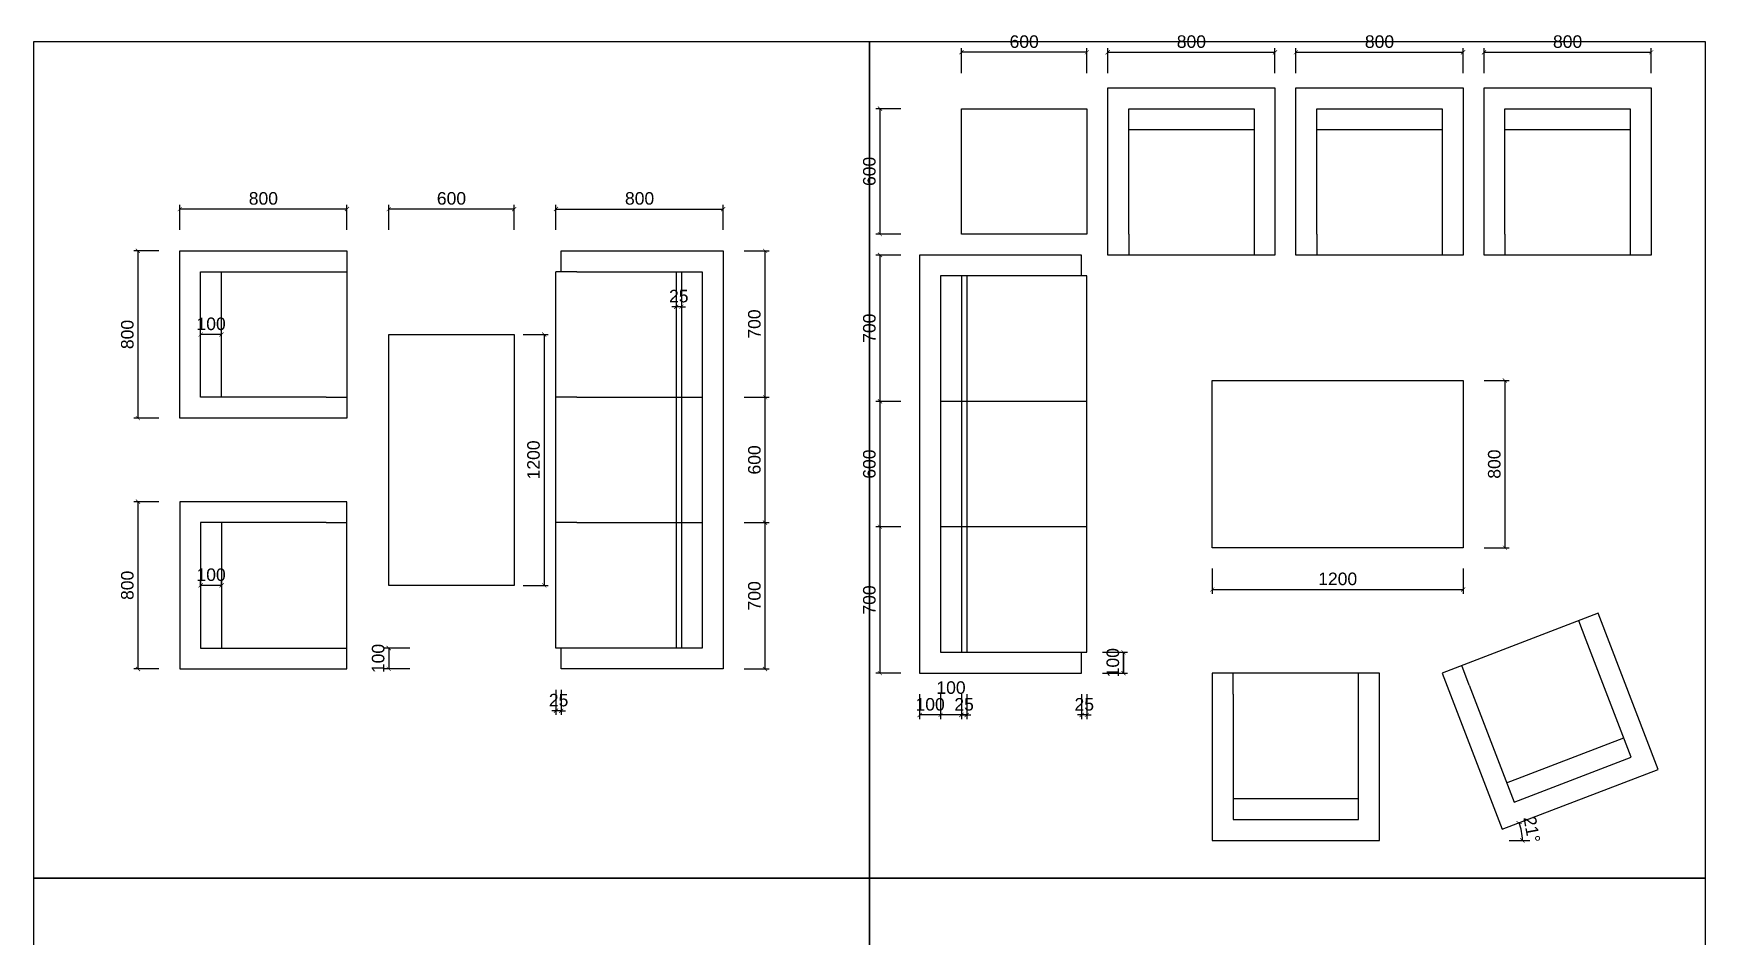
# Model space of a CAD drawing. Header units: millimetres. Extents: x 12770 to 20770, y 8480 to 17120.
# Drawn here: x 12770 to 20770, y 12800 to 17120 of the extents above; entities that cross this region are included whole.
import ezdxf

# ---------------------------------------------------------------- set-up
doc = ezdxf.new("R2010")
doc.units = ezdxf.units.MM
doc.styles.add('Annotative', font='arial.ttf')
doc.dimstyles.new('kkk', dxfattribs={"dimtxt": 60, "dimasz": 20, "dimexe": 20, "dimexo": 20, "dimgap": 20, "dimtad": 1, "dimdec": 0, "dimtxsty": 'Annotative', "dimblk": 'ARCHTICK', "dimcen": 2.5, "dimclrd": 1, "dimclre": 1, "dimadec": 0, "dimazin": 0, "dimtfac": 1, "dimtdec": 0, "dimtmove": 0, "dimatfit": 3, "dimldrblk": 'ARCHTICK', "dimfxl": 100, "dimfxlon": 1, "dimarcsym": 0})

# ---------------------------------------------------------------- blocks, each defined once
blk = doc.blocks.new('_ArchTick')
at = {"color": 0, "linetype": 'ByBlock', "const_width": 0.15}
blk.add_lwpolyline([(-0.5, -0.5), (0.5, 0.5)], dxfattribs=at)
blk = doc.blocks.new('*D93')
at = {"color": 1, "lineweight": -2, "transparency": 16777216}
for p, q in [((15113.4, 15680), (15233.4, 15680)), ((15213.4, 15680), (15213.4, 14480)), ((15113.4, 14480), (15233.4, 14480))]:
    blk.add_line(p, q, dxfattribs=at)
at = {"layer": 'Defpoints', "color": 0, "transparency": 16777216}
for p in [(15070, 15680), (15070, 14480), (15213.4, 14480)]:
    blk.add_point(p, dxfattribs=at)
at = {"color": 1, "lineweight": -2, "transparency": 16777216, "xscale": 20, "yscale": 20, "zscale": 20}
for p, rotation in [((15213.4, 15680), 90), ((15213.4, 14480), 270)]:
    blk.add_blockref('_ArchTick', p, dxfattribs=dict(at, rotation=rotation))
at = {"color": 0, "transparency": 16777216, "insert": (15162.7, 15080), "char_height": 60, "attachment_point": 5, "rotation": 90, "style": 'Annotative'}
blk.add_mtext('1200', dxfattribs=at)
blk = doc.blocks.new('*D94')
at = {"color": 1, "lineweight": -2, "transparency": 16777216}
for p, q in [((13370, 16080), (13250, 16080)), ((13270, 16080), (13270, 15280)), ((13370, 15280), (13250, 15280))]:
    blk.add_line(p, q, dxfattribs=at)
at = {"layer": 'Defpoints', "color": 0, "transparency": 16777216}
for p in [(13470, 16080), (13270, 15280), (13470, 15280)]:
    blk.add_point(p, dxfattribs=at)
at = {"color": 1, "lineweight": -2, "transparency": 16777216, "xscale": 20, "yscale": 20, "zscale": 20}
for p, rotation in [((13270, 16080), 90), ((13270, 15280), 270)]:
    blk.add_blockref('_ArchTick', p, dxfattribs=dict(at, rotation=rotation))
at = {"color": 0, "transparency": 16777216, "insert": (13219.4, 15680), "char_height": 60, "attachment_point": 5, "rotation": 90, "style": 'Annotative'}
blk.add_mtext('800', dxfattribs=at)
blk = doc.blocks.new('*D95')
at = {"color": 1, "lineweight": -2, "transparency": 16777216}
for p, q in [((13370, 14880), (13250, 14880)), ((13270, 14880), (13270, 14080)), ((13370, 14080), (13250, 14080))]:
    blk.add_line(p, q, dxfattribs=at)
at = {"layer": 'Defpoints', "color": 0, "transparency": 16777216}
for p in [(13470, 14880), (13270, 14080), (13470, 14080)]:
    blk.add_point(p, dxfattribs=at)
at = {"color": 1, "lineweight": -2, "transparency": 16777216, "xscale": 20, "yscale": 20, "zscale": 20}
for p, rotation in [((13270, 14880), 90), ((13270, 14080), 270)]:
    blk.add_blockref('_ArchTick', p, dxfattribs=dict(at, rotation=rotation))
at = {"color": 0, "transparency": 16777216, "insert": (13219.4, 14480), "char_height": 60, "attachment_point": 5, "rotation": 90, "style": 'Annotative'}
blk.add_mtext('800', dxfattribs=at)
blk = doc.blocks.new('*D96')
at = {"color": 1, "lineweight": -2, "transparency": 16777216}
for p, q in [((13570, 14480), (13570, 14500)), ((13670, 14480), (13570, 14480)), ((13670, 14480), (13670, 14500))]:
    blk.add_line(p, q, dxfattribs=at)
at = {"layer": 'Defpoints', "color": 0, "transparency": 16777216}
for p in [(13570, 14480), (13570, 14480), (13670, 14480)]:
    blk.add_point(p, dxfattribs=at)
at = {"color": 1, "lineweight": -2, "transparency": 16777216, "xscale": 20, "yscale": 20, "zscale": 20, "rotation": 180}
blk.add_blockref('_ArchTick', (13570, 14480), dxfattribs=at)
at = {"color": 1, "lineweight": -2, "transparency": 16777216, "xscale": 20, "yscale": 20, "zscale": 20}
blk.add_blockref('_ArchTick', (13670, 14480), dxfattribs=at)
at = {"color": 0, "transparency": 16777216, "insert": (13620, 14530.6), "char_height": 60, "attachment_point": 5, "style": 'Annotative'}
blk.add_mtext('100', dxfattribs=at)
blk = doc.blocks.new('*D97')
at = {"color": 1, "lineweight": -2, "transparency": 16777216}
for p, q in [((13570, 15680), (13570, 15700)), ((13670, 15680), (13570, 15680)), ((13670, 15680), (13670, 15700))]:
    blk.add_line(p, q, dxfattribs=at)
at = {"layer": 'Defpoints', "color": 0, "transparency": 16777216}
for p in [(13570, 15680), (13570, 15680), (13670, 15680)]:
    blk.add_point(p, dxfattribs=at)
at = {"color": 1, "lineweight": -2, "transparency": 16777216, "xscale": 20, "yscale": 20, "zscale": 20, "rotation": 180}
blk.add_blockref('_ArchTick', (13570, 15680), dxfattribs=at)
at = {"color": 1, "lineweight": -2, "transparency": 16777216, "xscale": 20, "yscale": 20, "zscale": 20}
blk.add_blockref('_ArchTick', (13670, 15680), dxfattribs=at)
at = {"color": 0, "transparency": 16777216, "insert": (13620, 15730.6), "char_height": 60, "attachment_point": 5, "style": 'Annotative'}
blk.add_mtext('100', dxfattribs=at)
blk = doc.blocks.new('*D98')
at = {"color": 1, "lineweight": -2, "transparency": 16777216}
for p, q in [((14570, 14180), (14450, 14180)), ((14470, 14180), (14470, 14080)), ((14570, 14080), (14450, 14080))]:
    blk.add_line(p, q, dxfattribs=at)
at = {"layer": 'Defpoints', "color": 0, "transparency": 16777216}
for p in [(15295, 14180), (14470, 14080), (15295, 14080)]:
    blk.add_point(p, dxfattribs=at)
at = {"color": 1, "lineweight": -2, "transparency": 16777216, "xscale": 20, "yscale": 20, "zscale": 20}
for p, rotation in [((14470, 14180), 90), ((14470, 14080), 270)]:
    blk.add_blockref('_ArchTick', p, dxfattribs=dict(at, rotation=rotation))
at = {"color": 0, "transparency": 16777216, "insert": (14419.4, 14130), "char_height": 60, "attachment_point": 5, "rotation": 90, "style": 'Annotative'}
blk.add_mtext('100', dxfattribs=at)
blk = doc.blocks.new('*D100')
at = {"color": 1, "lineweight": -2, "transparency": 16777216}
for p, q in [((13470, 16180), (13470, 16300)), ((14270, 16280), (13470, 16280)), ((14270, 16180), (14270, 16300))]:
    blk.add_line(p, q, dxfattribs=at)
at = {"layer": 'Defpoints', "color": 0, "transparency": 16777216}
for p in [(13470, 16280), (13470, 16080), (14270, 16080)]:
    blk.add_point(p, dxfattribs=at)
at = {"color": 1, "lineweight": -2, "transparency": 16777216, "xscale": 20, "yscale": 20, "zscale": 20, "rotation": 180}
blk.add_blockref('_ArchTick', (13470, 16280), dxfattribs=at)
at = {"color": 1, "lineweight": -2, "transparency": 16777216, "xscale": 20, "yscale": 20, "zscale": 20}
blk.add_blockref('_ArchTick', (14270, 16280), dxfattribs=at)
at = {"color": 0, "transparency": 16777216, "insert": (13870, 16330.6), "char_height": 60, "attachment_point": 5, "style": 'Annotative'}
blk.add_mtext('800', dxfattribs=at)
blk = doc.blocks.new('*D101')
at = {"color": 1, "lineweight": -2, "transparency": 16777216}
for p, q in [((14470, 16180), (14470, 16300)), ((15070, 16280), (14470, 16280)), ((15070, 16180), (15070, 16300))]:
    blk.add_line(p, q, dxfattribs=at)
at = {"layer": 'Defpoints', "color": 0, "transparency": 16777216}
for p in [(14470, 16280), (14470, 15680), (15070, 15680)]:
    blk.add_point(p, dxfattribs=at)
at = {"color": 1, "lineweight": -2, "transparency": 16777216, "xscale": 20, "yscale": 20, "zscale": 20, "rotation": 180}
blk.add_blockref('_ArchTick', (14470, 16280), dxfattribs=at)
at = {"color": 1, "lineweight": -2, "transparency": 16777216, "xscale": 20, "yscale": 20, "zscale": 20}
blk.add_blockref('_ArchTick', (15070, 16280), dxfattribs=at)
at = {"color": 0, "transparency": 16777216, "insert": (14770, 16330.6), "char_height": 60, "attachment_point": 5, "style": 'Annotative'}
blk.add_mtext('600', dxfattribs=at)
blk = doc.blocks.new('*D102')
at = {"color": 1, "lineweight": -2, "transparency": 16777216}
for p, q in [((15270, 16180), (15270, 16300)), ((15270, 16280), (16070, 16280)), ((16070, 16180), (16070, 16300))]:
    blk.add_line(p, q, dxfattribs=at)
at = {"layer": 'Defpoints', "color": 0, "transparency": 16777216}
for p in [(16070, 16280), (15270, 15980), (16070, 15980)]:
    blk.add_point(p, dxfattribs=at)
at = {"color": 1, "lineweight": -2, "transparency": 16777216, "xscale": 20, "yscale": 20, "zscale": 20, "rotation": 180}
blk.add_blockref('_ArchTick', (15270, 16280), dxfattribs=at)
at = {"color": 1, "lineweight": -2, "transparency": 16777216, "xscale": 20, "yscale": 20, "zscale": 20}
blk.add_blockref('_ArchTick', (16070, 16280), dxfattribs=at)
at = {"color": 0, "transparency": 16777216, "insert": (15670, 16330.6), "char_height": 60, "attachment_point": 5, "style": 'Annotative'}
blk.add_mtext('800', dxfattribs=at)
blk = doc.blocks.new('*D103')
at = {"color": 1, "lineweight": -2, "transparency": 16777216}
for p, q in [((16170, 16080), (16290, 16080)), ((16270, 16080), (16270, 15380)), ((16170, 15380), (16290, 15380))]:
    blk.add_line(p, q, dxfattribs=at)
at = {"layer": 'Defpoints', "color": 0, "transparency": 16777216}
for p in [(15780, 16080), (15780, 15380), (16270, 15380)]:
    blk.add_point(p, dxfattribs=at)
at = {"color": 1, "lineweight": -2, "transparency": 16777216, "xscale": 20, "yscale": 20, "zscale": 20}
for p, rotation in [((16270, 16080), 90), ((16270, 15380), 270)]:
    blk.add_blockref('_ArchTick', p, dxfattribs=dict(at, rotation=rotation))
at = {"color": 0, "transparency": 16777216, "insert": (16219.4, 15730), "char_height": 60, "attachment_point": 5, "rotation": 90, "style": 'Annotative'}
blk.add_mtext('700', dxfattribs=at)
blk = doc.blocks.new('*D104')
at = {"color": 1, "lineweight": -2, "transparency": 16777216}
for p, q in [((16170, 15380), (16290, 15380)), ((16270, 15380), (16270, 14780)), ((16170, 14780), (16290, 14780))]:
    blk.add_line(p, q, dxfattribs=at)
at = {"layer": 'Defpoints', "color": 0, "transparency": 16777216}
for p in [(15670, 15380), (15670, 14780), (16270, 14780)]:
    blk.add_point(p, dxfattribs=at)
at = {"color": 1, "lineweight": -2, "transparency": 16777216, "xscale": 20, "yscale": 20, "zscale": 20}
for p, rotation in [((16270, 15380), 90), ((16270, 14780), 270)]:
    blk.add_blockref('_ArchTick', p, dxfattribs=dict(at, rotation=rotation))
at = {"color": 0, "transparency": 16777216, "insert": (16219.4, 15080), "char_height": 60, "attachment_point": 5, "rotation": 90, "style": 'Annotative'}
blk.add_mtext('600', dxfattribs=at)
blk = doc.blocks.new('*D105')
at = {"color": 1, "lineweight": -2, "transparency": 16777216}
for p, q in [((16170, 14780), (16290, 14780)), ((16270, 14780), (16270, 14080)), ((16170, 14080), (16290, 14080))]:
    blk.add_line(p, q, dxfattribs=at)
at = {"layer": 'Defpoints', "color": 0, "transparency": 16777216}
for p in [(15670, 14780), (15682.5, 14080), (16270, 14080)]:
    blk.add_point(p, dxfattribs=at)
at = {"color": 1, "lineweight": -2, "transparency": 16777216, "xscale": 20, "yscale": 20, "zscale": 20}
for p, rotation in [((16270, 14780), 90), ((16270, 14080), 270)]:
    blk.add_blockref('_ArchTick', p, dxfattribs=dict(at, rotation=rotation))
at = {"color": 0, "transparency": 16777216, "insert": (16219.4, 14430), "char_height": 60, "attachment_point": 5, "rotation": 90, "style": 'Annotative'}
blk.add_mtext('700', dxfattribs=at)
blk = doc.blocks.new('*D106')
at = {"color": 1, "lineweight": -2, "transparency": 16777216}
for p, q in [((15270, 13980), (15270, 13860)), ((15295, 13980), (15295, 13860)), ((15270, 13880), (15250, 13880)), ((15295, 13880), (15270, 13880)), ((15295, 13880), (15315, 13880))]:
    blk.add_line(p, q, dxfattribs=at)
at = {"layer": 'Defpoints', "color": 0, "transparency": 16777216}
for p in [(15270, 14180), (15295, 14180), (15270, 13880)]:
    blk.add_point(p, dxfattribs=at)
at = {"color": 1, "lineweight": -2, "transparency": 16777216, "xscale": 20, "yscale": 20, "zscale": 20}
blk.add_blockref('_ArchTick', (15270, 13880), dxfattribs=at)
at = {"color": 1, "lineweight": -2, "transparency": 16777216, "xscale": 20, "yscale": 20, "zscale": 20, "rotation": 180}
blk.add_blockref('_ArchTick', (15295, 13880), dxfattribs=at)
at = {"color": 0, "transparency": 16777216, "insert": (15282.5, 13930.6), "char_height": 60, "attachment_point": 5, "style": 'Annotative'}
blk.add_mtext('25', dxfattribs=at)
blk = doc.blocks.new('*D107')
at = {"color": 1, "lineweight": -2, "transparency": 16777216}
for p, q in [((15845, 15912.6), (15845, 15792.6)), ((15870, 15912.6), (15870, 15792.6)), ((15845, 15812.6), (15825, 15812.6)), ((15870, 15812.6), (15845, 15812.6)), ((15870, 15812.6), (15890, 15812.6))]:
    blk.add_line(p, q, dxfattribs=at)
at = {"layer": 'Defpoints', "color": 0, "transparency": 16777216}
for p in [(15845, 15980), (15870, 15980), (15845, 15812.6)]:
    blk.add_point(p, dxfattribs=at)
at = {"color": 1, "lineweight": -2, "transparency": 16777216, "xscale": 20, "yscale": 20, "zscale": 20}
blk.add_blockref('_ArchTick', (15845, 15812.6), dxfattribs=at)
at = {"color": 1, "lineweight": -2, "transparency": 16777216, "xscale": 20, "yscale": 20, "zscale": 20, "rotation": 180}
blk.add_blockref('_ArchTick', (15870, 15812.6), dxfattribs=at)
at = {"color": 0, "transparency": 16777216, "insert": (15857.5, 15863.2), "char_height": 60, "attachment_point": 5, "style": 'Annotative'}
blk.add_mtext('25', dxfattribs=at)
blk = doc.blocks.new('*U138')
blk.add_lwpolyline([(-2000, -2000), (2000, -2000), (2000, 2000), (-2000, 2000)], close=True)
blk = doc.blocks.new('*U139')
at = {"color": 0, "linetype": 'ByBlock', "lineweight": -2, "transparency": 16777216}
for p in [(0, 4000), (4000, 4000), (0, 0), (4000, 0)]:
    blk.add_blockref('*U138', p, dxfattribs=at)
blk = doc.blocks.new('*D140')
at = {"color": 1, "lineweight": -2, "transparency": 16777216}
for p, q in [((17910, 16930), (17910, 17050)), ((18710, 16930), (18710, 17050)), ((17910, 17030), (18710, 17030))]:
    blk.add_line(p, q, dxfattribs=at)
at = {"layer": 'Defpoints', "color": 0, "transparency": 16777216}
for p in [(18710, 17030), (17910, 16860), (18710, 16860)]:
    blk.add_point(p, dxfattribs=at)
at = {"color": 1, "lineweight": -2, "transparency": 16777216, "xscale": 20, "yscale": 20, "zscale": 20, "rotation": 180}
blk.add_blockref('_ArchTick', (17910, 17030), dxfattribs=at)
at = {"color": 1, "lineweight": -2, "transparency": 16777216, "xscale": 20, "yscale": 20, "zscale": 20}
blk.add_blockref('_ArchTick', (18710, 17030), dxfattribs=at)
at = {"color": 0, "transparency": 16777216, "insert": (18310, 17080.6), "char_height": 60, "attachment_point": 5, "style": 'Annotative'}
blk.add_mtext('800', dxfattribs=at)
blk = doc.blocks.new('*D141')
at = {"color": 1, "lineweight": -2, "transparency": 16777216}
for p, q in [((18810, 16930), (18810, 17050)), ((19610, 16930), (19610, 17050)), ((18810, 17030), (19610, 17030))]:
    blk.add_line(p, q, dxfattribs=at)
at = {"layer": 'Defpoints', "color": 0, "transparency": 16777216}
for p in [(19610, 17030), (18810, 16860), (19610, 16860)]:
    blk.add_point(p, dxfattribs=at)
at = {"color": 1, "lineweight": -2, "transparency": 16777216, "xscale": 20, "yscale": 20, "zscale": 20, "rotation": 180}
blk.add_blockref('_ArchTick', (18810, 17030), dxfattribs=at)
at = {"color": 1, "lineweight": -2, "transparency": 16777216, "xscale": 20, "yscale": 20, "zscale": 20}
blk.add_blockref('_ArchTick', (19610, 17030), dxfattribs=at)
at = {"color": 0, "transparency": 16777216, "insert": (19210, 17080.6), "char_height": 60, "attachment_point": 5, "style": 'Annotative'}
blk.add_mtext('800', dxfattribs=at)
blk = doc.blocks.new('*D142')
at = {"color": 1, "lineweight": -2, "transparency": 16777216}
for p, q in [((19710, 16930), (19710, 17050)), ((20510, 16930), (20510, 17050)), ((19710, 17030), (20510, 17030))]:
    blk.add_line(p, q, dxfattribs=at)
at = {"layer": 'Defpoints', "color": 0, "transparency": 16777216}
for p in [(20510, 17030), (19710, 16860), (20510, 16860)]:
    blk.add_point(p, dxfattribs=at)
at = {"color": 1, "lineweight": -2, "transparency": 16777216, "xscale": 20, "yscale": 20, "zscale": 20, "rotation": 180}
blk.add_blockref('_ArchTick', (19710, 17030), dxfattribs=at)
at = {"color": 1, "lineweight": -2, "transparency": 16777216, "xscale": 20, "yscale": 20, "zscale": 20}
blk.add_blockref('_ArchTick', (20510, 17030), dxfattribs=at)
at = {"color": 0, "transparency": 16777216, "insert": (20110, 17080.6), "char_height": 60, "attachment_point": 5, "style": 'Annotative'}
blk.add_mtext('800', dxfattribs=at)
blk = doc.blocks.new('*D143')
at = {"color": 1, "lineweight": -2, "transparency": 16777216}
for p, q in [((17210, 16930), (17210, 17050)), ((17810, 16930), (17810, 17050)), ((17810, 17030), (17210, 17030))]:
    blk.add_line(p, q, dxfattribs=at)
at = {"layer": 'Defpoints', "color": 0, "transparency": 16777216}
for p in [(17210, 17030), (17210, 16760), (17810, 16760)]:
    blk.add_point(p, dxfattribs=at)
at = {"color": 1, "lineweight": -2, "transparency": 16777216, "xscale": 20, "yscale": 20, "zscale": 20, "rotation": 180}
blk.add_blockref('_ArchTick', (17210, 17030), dxfattribs=at)
at = {"color": 1, "lineweight": -2, "transparency": 16777216, "xscale": 20, "yscale": 20, "zscale": 20}
blk.add_blockref('_ArchTick', (17810, 17030), dxfattribs=at)
at = {"color": 0, "transparency": 16777216, "insert": (17510, 17080.6), "char_height": 60, "attachment_point": 5, "style": 'Annotative'}
blk.add_mtext('600', dxfattribs=at)
blk = doc.blocks.new('*D144')
at = {"color": 1, "lineweight": -2, "transparency": 16777216}
for p, q in [((16920, 16760), (16800, 16760)), ((16820, 16760), (16820, 16160)), ((16920, 16160), (16800, 16160))]:
    blk.add_line(p, q, dxfattribs=at)
at = {"layer": 'Defpoints', "color": 0, "transparency": 16777216}
for p in [(17210, 16760), (16820, 16160), (17210, 16160)]:
    blk.add_point(p, dxfattribs=at)
at = {"color": 1, "lineweight": -2, "transparency": 16777216, "xscale": 20, "yscale": 20, "zscale": 20}
for p, rotation in [((16820, 16760), 90), ((16820, 16160), 270)]:
    blk.add_blockref('_ArchTick', p, dxfattribs=dict(at, rotation=rotation))
at = {"color": 0, "transparency": 16777216, "insert": (16769.4, 16460), "char_height": 60, "attachment_point": 5, "rotation": 90, "style": 'Annotative'}
blk.add_mtext('600', dxfattribs=at)
blk = doc.blocks.new('*D145')
at = {"color": 1, "lineweight": -2, "transparency": 16777216}
for p, q in [((16920, 16060), (16800, 16060)), ((16820, 16060), (16820, 15360)), ((16920, 15360), (16800, 15360))]:
    blk.add_line(p, q, dxfattribs=at)
at = {"layer": 'Defpoints', "color": 0, "transparency": 16777216}
for p in [(17540, 16060), (16820, 15360), (17540, 15360)]:
    blk.add_point(p, dxfattribs=at)
at = {"color": 1, "lineweight": -2, "transparency": 16777216, "xscale": 20, "yscale": 20, "zscale": 20}
for p, rotation in [((16820, 16060), 90), ((16820, 15360), 270)]:
    blk.add_blockref('_ArchTick', p, dxfattribs=dict(at, rotation=rotation))
at = {"color": 0, "transparency": 16777216, "insert": (16769.4, 15710), "char_height": 60, "attachment_point": 5, "rotation": 90, "style": 'Annotative'}
blk.add_mtext('700', dxfattribs=at)
blk = doc.blocks.new('*D146')
at = {"color": 1, "lineweight": -2, "transparency": 16777216}
for p, q in [((16920, 15360), (16800, 15360)), ((16820, 15360), (16820, 14760)), ((16920, 14760), (16800, 14760))]:
    blk.add_line(p, q, dxfattribs=at)
at = {"layer": 'Defpoints', "color": 0, "transparency": 16777216}
for p in [(17110, 15360), (16820, 14760), (17110, 14760)]:
    blk.add_point(p, dxfattribs=at)
at = {"color": 1, "lineweight": -2, "transparency": 16777216, "xscale": 20, "yscale": 20, "zscale": 20}
for p, rotation in [((16820, 15360), 90), ((16820, 14760), 270)]:
    blk.add_blockref('_ArchTick', p, dxfattribs=dict(at, rotation=rotation))
at = {"color": 0, "transparency": 16777216, "insert": (16769.4, 15060), "char_height": 60, "attachment_point": 5, "rotation": 90, "style": 'Annotative'}
blk.add_mtext('600', dxfattribs=at)
blk = doc.blocks.new('*D147')
at = {"color": 1, "lineweight": -2, "transparency": 16777216}
for p, q in [((16920, 14760), (16800, 14760)), ((16820, 14760), (16820, 14060)), ((16920, 14060), (16800, 14060))]:
    blk.add_line(p, q, dxfattribs=at)
at = {"layer": 'Defpoints', "color": 0, "transparency": 16777216}
for p in [(17460, 14760), (16820, 14060), (17460, 14060)]:
    blk.add_point(p, dxfattribs=at)
at = {"color": 1, "lineweight": -2, "transparency": 16777216, "xscale": 20, "yscale": 20, "zscale": 20}
for p, rotation in [((16820, 14760), 90), ((16820, 14060), 270)]:
    blk.add_blockref('_ArchTick', p, dxfattribs=dict(at, rotation=rotation))
at = {"color": 0, "transparency": 16777216, "insert": (16769.4, 14410), "char_height": 60, "attachment_point": 5, "rotation": 90, "style": 'Annotative'}
blk.add_mtext('700', dxfattribs=at)
blk = doc.blocks.new('*D148')
at = {"color": 1, "lineweight": -2, "transparency": 16777216}
for p, q in [((18410, 14560), (18410, 14440)), ((19610, 14560), (19610, 14440)), ((18410, 14460), (19610, 14460))]:
    blk.add_line(p, q, dxfattribs=at)
at = {"layer": 'Defpoints', "color": 0, "transparency": 16777216}
for p in [(18410, 14660), (19610, 14660), (19610, 14460)]:
    blk.add_point(p, dxfattribs=at)
at = {"color": 1, "lineweight": -2, "transparency": 16777216, "xscale": 20, "yscale": 20, "zscale": 20, "rotation": 180}
blk.add_blockref('_ArchTick', (18410, 14460), dxfattribs=at)
at = {"color": 1, "lineweight": -2, "transparency": 16777216, "xscale": 20, "yscale": 20, "zscale": 20}
blk.add_blockref('_ArchTick', (19610, 14460), dxfattribs=at)
at = {"color": 0, "transparency": 16777216, "insert": (19010, 14510.6), "char_height": 60, "attachment_point": 5, "style": 'Annotative'}
blk.add_mtext('1200', dxfattribs=at)
blk = doc.blocks.new('*D149')
at = {"color": 1, "lineweight": -2, "transparency": 16777216}
for p, q in [((19710, 15460), (19830, 15460)), ((19810, 15460), (19810, 14660)), ((19710, 14660), (19830, 14660))]:
    blk.add_line(p, q, dxfattribs=at)
at = {"layer": 'Defpoints', "color": 0, "transparency": 16777216}
for p in [(19610, 15460), (19610, 14660), (19810, 14660)]:
    blk.add_point(p, dxfattribs=at)
at = {"color": 1, "lineweight": -2, "transparency": 16777216, "xscale": 20, "yscale": 20, "zscale": 20}
for p, rotation in [((19810, 15460), 90), ((19810, 14660), 270)]:
    blk.add_blockref('_ArchTick', p, dxfattribs=dict(at, rotation=rotation))
at = {"color": 0, "transparency": 16777216, "insert": (19759.4, 15060), "char_height": 60, "attachment_point": 5, "rotation": 90, "style": 'Annotative'}
blk.add_mtext('800', dxfattribs=at)
blk = doc.blocks.new('*D150')
at = {"color": 1, "lineweight": -2, "transparency": 16777216}
for p, q in [((17010, 13960), (17010, 13840)), ((17110, 13960), (17110, 13840)), ((17110, 13860), (17010, 13860))]:
    blk.add_line(p, q, dxfattribs=at)
at = {"layer": 'Defpoints', "color": 0, "transparency": 16777216}
for p in [(17010, 14160), (17110, 14160), (17010, 13860)]:
    blk.add_point(p, dxfattribs=at)
at = {"color": 1, "lineweight": -2, "transparency": 16777216, "xscale": 20, "yscale": 20, "zscale": 20, "rotation": 180}
blk.add_blockref('_ArchTick', (17010, 13860), dxfattribs=at)
at = {"color": 1, "lineweight": -2, "transparency": 16777216, "xscale": 20, "yscale": 20, "zscale": 20}
blk.add_blockref('_ArchTick', (17110, 13860), dxfattribs=at)
at = {"color": 0, "transparency": 16777216, "insert": (17060, 13910.6), "char_height": 60, "attachment_point": 5, "style": 'Annotative'}
blk.add_mtext('100', dxfattribs=at)
blk = doc.blocks.new('*D151')
at = {"color": 1, "lineweight": -2, "transparency": 16777216}
for p, q in [((17110, 13960), (17110, 13840)), ((17210, 13960), (17210, 13840)), ((17110, 13860), (17090, 13860)), ((17210, 13860), (17110, 13860)), ((17210, 13860), (17230, 13860))]:
    blk.add_line(p, q, dxfattribs=at)
at = {"layer": 'Defpoints', "color": 0, "transparency": 16777216}
for p in [(17110, 14160), (17210, 14160), (17110, 13860)]:
    blk.add_point(p, dxfattribs=at)
at = {"color": 1, "lineweight": -2, "transparency": 16777216, "xscale": 20, "yscale": 20, "zscale": 20}
blk.add_blockref('_ArchTick', (17110, 13860), dxfattribs=at)
at = {"color": 1, "lineweight": -2, "transparency": 16777216, "xscale": 20, "yscale": 20, "zscale": 20, "rotation": 180}
blk.add_blockref('_ArchTick', (17210, 13860), dxfattribs=at)
at = {"color": 0, "transparency": 16777216, "insert": (17160, 13990.6), "char_height": 60, "attachment_point": 5, "style": 'Annotative'}
blk.add_mtext('100', dxfattribs=at)
blk = doc.blocks.new('*D152')
at = {"color": 1, "lineweight": -2, "transparency": 16777216}
for p, q in [((17210, 13960), (17210, 13840)), ((17235, 13960), (17235, 13840)), ((17210, 13860), (17190, 13860)), ((17235, 13860), (17210, 13860)), ((17235, 13860), (17255, 13860))]:
    blk.add_line(p, q, dxfattribs=at)
at = {"layer": 'Defpoints', "color": 0, "transparency": 16777216}
for p in [(17210, 14160), (17235, 14160), (17210, 13860)]:
    blk.add_point(p, dxfattribs=at)
at = {"color": 1, "lineweight": -2, "transparency": 16777216, "xscale": 20, "yscale": 20, "zscale": 20}
blk.add_blockref('_ArchTick', (17210, 13860), dxfattribs=at)
at = {"color": 1, "lineweight": -2, "transparency": 16777216, "xscale": 20, "yscale": 20, "zscale": 20, "rotation": 180}
blk.add_blockref('_ArchTick', (17235, 13860), dxfattribs=at)
at = {"color": 0, "transparency": 16777216, "insert": (17222.5, 13910.6), "char_height": 60, "attachment_point": 5, "style": 'Annotative'}
blk.add_mtext('25', dxfattribs=at)
blk = doc.blocks.new('*D153')
at = {"color": 1, "lineweight": -2, "transparency": 16777216}
for p, q in [((17785, 13960), (17785, 13840)), ((17810, 13960), (17810, 13840)), ((17785, 13860), (17765, 13860)), ((17810, 13860), (17785, 13860)), ((17810, 13860), (17830, 13860))]:
    blk.add_line(p, q, dxfattribs=at)
at = {"layer": 'Defpoints', "color": 0, "transparency": 16777216}
for p in [(17785, 14160), (17810, 14160), (17785, 13860)]:
    blk.add_point(p, dxfattribs=at)
at = {"color": 1, "lineweight": -2, "transparency": 16777216, "xscale": 20, "yscale": 20, "zscale": 20}
blk.add_blockref('_ArchTick', (17785, 13860), dxfattribs=at)
at = {"color": 1, "lineweight": -2, "transparency": 16777216, "xscale": 20, "yscale": 20, "zscale": 20, "rotation": 180}
blk.add_blockref('_ArchTick', (17810, 13860), dxfattribs=at)
at = {"color": 0, "transparency": 16777216, "insert": (17797.5, 13910.6), "char_height": 60, "attachment_point": 5, "style": 'Annotative'}
blk.add_mtext('25', dxfattribs=at)
blk = doc.blocks.new('*D154')
at = {"color": 1, "lineweight": -2, "transparency": 16777216}
for p, q in [((17885, 14160), (18005, 14160)), ((17985, 14160), (17985, 14060)), ((17885, 14060), (18005, 14060))]:
    blk.add_line(p, q, dxfattribs=at)
at = {"layer": 'Defpoints', "color": 0, "transparency": 16777216}
for p in [(17785, 14160), (17785, 14060), (17985, 14060)]:
    blk.add_point(p, dxfattribs=at)
at = {"color": 1, "lineweight": -2, "transparency": 16777216, "xscale": 20, "yscale": 20, "zscale": 20}
for p, rotation in [((17985, 14160), 90), ((17985, 14060), 270)]:
    blk.add_blockref('_ArchTick', p, dxfattribs=dict(at, rotation=rotation))
at = {"color": 0, "transparency": 16777216, "insert": (17934.4, 14110), "char_height": 60, "attachment_point": 5, "rotation": 90, "style": 'Annotative'}
blk.add_mtext('100', dxfattribs=at)
blk = doc.blocks.new('*D155')
at = {"color": 1, "lineweight": -2, "transparency": 16777216}
blk.add_arc((19658.3, 13260), 235.7, 0, 21, dxfattribs=at)
at = {"layer": 'Defpoints', "color": 0, "transparency": 16777216}
for p in [(20543.6, 13599.8), (19796.7, 13313.1), (19892.2, 13288.7), (19830, 13260), (19930, 13260)]:
    blk.add_point(p, dxfattribs=at)
at = {"color": 1, "lineweight": -2, "transparency": 16777216, "xscale": 20, "yscale": 20, "zscale": 20}
for p, rotation in [((19878.3, 13344.5), 111.0000000000001), ((19893.9, 13260), 270)]:
    blk.add_blockref('_ArchTick', p, dxfattribs=dict(at, rotation=rotation))
at = {"color": 0, "transparency": 16777216, "insert": (19939.3, 13312.1), "char_height": 60, "attachment_point": 5, "rotation": 280.5, "style": 'Annotative'}
blk.add_mtext('21°', dxfattribs=at)

msp = doc.modelspace()

# ---------------------------------------------------------------- linework, layer by layer
for p, q in [((18010, 16760), (18610, 16760)), ((18010, 16160), (18010, 16760)), ((18610, 16760), (18610, 16160)), ((18910, 16760), (19510, 16760)), ((18910, 16160), (18910, 16760)), ((19510, 16760), (19510, 16160)), ((19810, 16760), (20410, 16760)), ((19810, 16160), (19810, 16760)), ((20410, 16760), (20410, 16160)), ((18010, 16660), (18610, 16660)), ((18910, 16660), (19510, 16660)), ((19810, 16660), (20410, 16660)), ((18010, 16160), (18010, 16060)), ((18610, 16160), (18610, 16060)), ((18910, 16160), (18910, 16060)), ((19510, 16160), (19510, 16060)), ((19810, 16160), (19810, 16060)), ((20410, 16160), (20410, 16060)), ((15295, 16080), (16070, 16080)), ((15295, 15980), (15295, 16080)), ((16070, 16080), (16070, 14080)), ((17785, 16060), (17010, 16060)), ((17010, 16060), (17010, 14060)), ((17785, 15960), (17785, 16060)), ((13570, 15980), (14170, 15980)), ((13570, 15380), (13570, 15980)), ((13670, 15380), (13670, 15980)), ((14170, 15980), (14270, 15980)), ((15270, 14180), (15270, 15980)), ((15370, 15980), (15270, 15980)), ((15370, 15980), (15970, 15980)), ((15845, 15980), (15845, 14180)), ((15870, 15980), (15870, 14180)), ((15970, 15980), (15970, 14180)), ((17110, 15960), (17110, 14160)), ((17810, 15960), (17110, 15960)), ((17210, 15960), (17210, 14160)), ((17235, 15960), (17235, 14160)), ((17810, 14160), (17810, 15960)), ((14170, 15380), (13570, 15380)), ((14170, 15380), (14270, 15380)), ((15370, 15380), (15270, 15380)), ((15370, 15380), (15970, 15380)), ((17810, 15360), (17110, 15360)), ((14170, 14780), (13570, 14780)), ((13570, 14780), (13570, 14180)), ((13670, 14780), (13670, 14180)), ((14170, 14780), (14270, 14780)), ((15370, 14780), (15270, 14780)), ((15370, 14780), (15970, 14780)), ((17810, 14760), (17110, 14760)), ((20199.3, 14217.5), (20163.5, 14310.9)), ((13570, 14180), (14170, 14180)), ((14170, 14180), (14270, 14180)), ((15370, 14180), (15270, 14180)), ((15295, 14080), (15295, 14180)), ((15970, 14180), (15370, 14180)), ((17110, 14160), (17810, 14160)), ((17785, 14060), (17785, 14160)), ((17985, 14060), (17985, 14160)), ((20414.4, 13657.4), (20199.3, 14217.5)), ((16070, 14080), (15295, 14080)), ((19639.2, 14002.5), (19603.4, 14095.8)), ((17010, 14060), (17785, 14060)), ((18510, 13960), (18510, 14060)), ((19110, 13960), (19110, 14060)), ((19639.2, 14002.5), (19854.2, 13442.3)), ((18510, 13960), (18510, 13360)), ((19110, 13360), (19110, 13960)), ((19818.4, 13535.7), (20378.5, 13750.7)), ((19854.2, 13442.3), (20414.4, 13657.4)), ((18510, 13460), (19110, 13460)), ((18510, 13360), (19110, 13360)), ((19830, 13260), (19930, 13260))]:
    msp.add_line(p, q)
for points in [[(17910, 16860), (18710, 16860), (18710, 16060), (17910, 16060)], [(18810, 16860), (19610, 16860), (19610, 16060), (18810, 16060)], [(19710, 16860), (20510, 16860), (20510, 16060), (19710, 16060)], [(17210, 16760), (17810, 16760), (17810, 16160), (17210, 16160)], [(13470, 16080), (14270, 16080), (14270, 15280), (13470, 15280)], [(14470, 15680), (15070, 15680), (15070, 14480), (14470, 14480)], [(18410, 15460), (19610, 15460), (19610, 14660), (18410, 14660)], [(13470, 14080), (14270, 14080), (14270, 14880), (13470, 14880)], [(19796.7, 13313.1), (20543.6, 13599.8), (20256.9, 14346.7), (19510, 14060)], [(18410, 13260), (19210, 13260), (19210, 14060), (18410, 14060)]]:
    msp.add_lwpolyline(points, close=True)
for p in [(15970, 15380), (15970, 15380), (15970, 14780), (15970, 14780)]:
    msp.add_point(p)

# ---------------------------------------------------------------- block references
msp.add_blockref('*U139', (14770, 11080))

# ---------------------------------------------------------------- dimensions: what is measured, and where the dimension line sits
for base, p1, p2, picture, middle in [((17210, 17030), (17810, 16760), (17210, 16760), '*D143', (17510, 17080.6)), ((18710, 17030), (17910, 16860), (18710, 16860), '*D140', (18310, 17080.6)), ((19610, 17030), (18810, 16860), (19610, 16860), '*D141', (19210, 17080.6)), ((20510, 17030), (19710, 16860), (20510, 16860), '*D142', (20110, 17080.6)), ((13470, 16280), (14270, 16080), (13470, 16080), '*D100', (13870, 16330.6)), ((14470, 16280), (15070, 15680), (14470, 15680), '*D101', (14770, 16330.6)), ((16070, 16280), (15270, 15980), (16070, 15980), '*D102', (15670, 16330.6)), ((19610, 14460), (18410, 14660), (19610, 14660), '*D148', (19010, 14510.6))]:
    dim = msp.add_linear_dim(base=base, p1=p1, p2=p2, dimstyle='kkk')
    dim.commit()
    dim.dimension.update_dxf_attribs({"geometry": picture, "text_midpoint": middle})
for base, p1, p2, picture, middle in [((16820, 16160), (17210, 16760), (17210, 16160), '*D144', (16769.4, 16460)), ((13270, 15280), (13470, 16080), (13470, 15280), '*D94', (13219.4, 15680)), ((16270, 15380), (15780, 16080), (15780, 15380), '*D103', (16219.4, 15730)), ((16820, 15360), (17540, 16060), (17540, 15360), '*D145', (16769.4, 15710)), ((15213.4, 14480), (15070, 15680), (15070, 14480), '*D93', (15162.7, 15080)), ((19810, 14660), (19610, 15460), (19610, 14660), '*D149', (19759.4, 15060)), ((16270, 14780), (15670, 15380), (15670, 14780), '*D104', (16219.4, 15080)), ((16820, 14760), (17110, 15360), (17110, 14760), '*D146', (16769.4, 15060)), ((13270, 14080), (13470, 14880), (13470, 14080), '*D95', (13219.4, 14480)), ((16270, 14080), (15670, 14780), (15682.5, 14080), '*D105', (16219.4, 14430)), ((16820, 14060), (17460, 14760), (17460, 14060), '*D147', (16769.4, 14410))]:
    dim = msp.add_linear_dim(base=base, p1=p1, p2=p2, angle=90, dimstyle='kkk')
    dim.commit()
    dim.dimension.update_dxf_attribs({"geometry": picture, "text_midpoint": middle})
for base, p1, p2, picture, middle in [((15845, 15812.6), (15870, 15980), (15845, 15980), '*D107', (15857.5, 15812.6)), ((13570, 15680), (13670, 15680), (13570, 15680), '*D97', (13620, 15680)), ((13570, 14480), (13670, 14480), (13570, 14480), '*D96', (13620, 14480)), ((15270, 13880), (15295, 14180), (15270, 14180), '*D106', (15282.5, 13880)), ((17010, 13860), (17110, 14160), (17010, 14160), '*D150', (17060, 13860)), ((17210, 13860), (17235, 14160), (17210, 14160), '*D152', (17222.5, 13860)), ((17785, 13860), (17810, 14160), (17785, 14160), '*D153', (17797.5, 13860))]:
    dim = msp.add_linear_dim(base=base, p1=p1, p2=p2, dimstyle='kkk')
    dim.commit()
    dim.dimension.update_dxf_attribs({"geometry": picture, "text_midpoint": middle, "dimtype": 160})
for base, p1, p2, picture, middle in [((14470, 14080), (15295, 14180), (15295, 14080), '*D98', (14470, 14130)), ((17985, 14060), (17785, 14160), (17785, 14060), '*D154', (17985, 14110))]:
    dim = msp.add_linear_dim(base=base, p1=p1, p2=p2, angle=90, dimstyle='kkk')
    dim.commit()
    dim.dimension.update_dxf_attribs({"geometry": picture, "text_midpoint": middle, "dimtype": 160})
dim = msp.add_linear_dim(base=(17110, 13860), p1=(17210, 14160), p2=(17110, 14160), dimstyle='kkk', override={"dimgap": 100})
dim.commit()
dim.dimension.update_dxf_attribs({"geometry": '*D151', "text_midpoint": (17160, 13860), "dimtype": 160})
dim = msp.add_angular_dim_2l(base=(19892.2, 13288.7), line1=((19796.7, 13313.1), (20543.6, 13599.8)), line2=((19830, 13260), (19930, 13260)), dimstyle='kkk')
dim.commit()
dim.dimension.update_dxf_attribs({"geometry": '*D155', "text_midpoint": (19890, 13302.9), "dimtype": 162})

doc.saveas('drawing.dxf')
